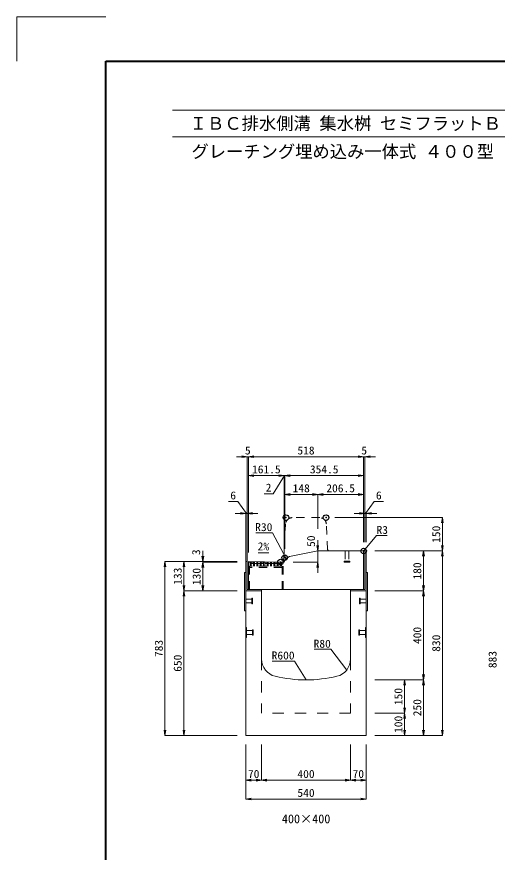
# Model space of a CAD drawing. Units: millimetres at full size. Extents: x -1809 to 57027, y -20349 to 17321.
# Drawn here: x 38018 to 40178, y 7368 to 11127 of the extents above; entities that cross this region are included whole.
import ezdxf
from ezdxf.enums import TextEntityAlignment as Align

# ---------------------------------------------------------------- set-up
doc = ezdxf.new("R2010")
doc.units = ezdxf.units.MM
doc.header["$LTSCALE"] = 50
doc.header["$PDMODE"] = 32
doc.header["$PDSIZE"] = 25
doc.linetypes.add('USER1', pattern=[2, 1, -1])
doc.linetypes.add('USER2', pattern=[1.35, 0.75, -0.6])
for name, color, linetype in [('0_2', 7, 'Continuous'), ('作業エリア', 11, 'Continuous'), ('文字', 7, 'Continuous')]:
    doc.layers.add(name, color=color, linetype=linetype)
for name, color, linetype, lineweight in [('Defpoints_3', 1, 'Continuous', 13), ('インサート', 3, 'USER2', 9), ('グレーチング', 7, 'USER2', 5), ('受枠', 3, 'Continuous', 5), ('図枠', 7, 'Continuous', 5), ('寸法線', 7, 'Continuous', 13), ('引出線', 4, 'Continuous', 13), ('本体', 2, 'Continuous', 13)]:
    doc.layers.add(name, color=color, linetype=linetype, lineweight=lineweight)
doc.styles.add('ＭＳ ゴシック', font='')
doc.styles.add('ＭＳ 明朝', font='')
doc.styles.get('ＭＳ ゴシック').set_extended_font_data('MS Gothic')
doc.styles.get('ＭＳ 明朝').set_extended_font_data('MS Mincho')

# ---------------------------------------------------------------- blocks, each defined once
blk = doc.blocks.new('open_arrow')
at = {"color": 0, "linetype": 'Continuous', "lineweight": -2}
blk.add_lwpolyline([(7.5, 1.25), (0, 0), (7.5, -1.25)], dxfattribs=at)

msp = doc.modelspace()

# ---------------------------------------------------------------- linework, layer by layer
at = {"layer": 'Defpoints_3'}
for p, q in [((38018.24, 11127.12), (38418.24, 11127.12)), ((38018.24, 10927.12), (38018.24, 11127.12))]:
    msp.add_line(p, q, dxfattribs=at)
at = {"layer": 'インサート'}
for p, q in [((39493.74, 8723.69), (39493.74, 8677.69)), ((39493.74, 8723.69), (39510.74, 8723.69)), ((39510.74, 8723.69), (39510.74, 8677.69)), ((39489.74, 8673.69), (39489.74, 8677.69)), ((39489.74, 8677.69), (39514.74, 8677.69)), ((39489.74, 8673.69), (39514.74, 8673.69)), ((39514.74, 8677.69), (39514.74, 8673.69)), ((39048.24, 8507.19), (39075.24, 8507.19)), ((39048.24, 8507.19), (39048.24, 8490.19)), ((39078.24, 8511.19), (39075.24, 8511.19)), ((39075.24, 8511.19), (39075.24, 8486.19)), ((39078.24, 8486.19), (39078.24, 8511.19)), ((39558.24, 8511.19), (39561.24, 8511.19)), ((39558.24, 8486.19), (39558.24, 8511.19)), ((39561.24, 8511.19), (39561.24, 8486.19)), ((39588.24, 8507.19), (39561.24, 8507.19)), ((39588.24, 8507.19), (39588.24, 8490.19)), ((39048.24, 8490.19), (39075.24, 8490.19)), ((39075.24, 8486.19), (39078.24, 8486.19)), ((39561.24, 8486.19), (39558.24, 8486.19)), ((39588.24, 8490.19), (39561.24, 8490.19)), ((39051.44, 8365.19), (39078.44, 8365.19)), ((39051.44, 8365.19), (39051.44, 8348.19)), ((39051.44, 8348.19), (39078.44, 8348.19)), ((39081.44, 8369.19), (39078.44, 8369.19)), ((39078.44, 8369.19), (39078.44, 8344.19)), ((39081.44, 8344.19), (39081.44, 8369.19)), ((39555.04, 8369.19), (39558.04, 8369.19)), ((39555.04, 8344.19), (39555.04, 8369.19)), ((39558.04, 8369.19), (39558.04, 8344.19)), ((39585.04, 8365.19), (39558.04, 8365.19)), ((39585.04, 8348.19), (39558.04, 8348.19)), ((39585.04, 8365.19), (39585.04, 8348.19)), ((39078.44, 8344.19), (39081.44, 8344.19)), ((39558.04, 8344.19), (39555.04, 8344.19))]:
    msp.add_line(p, q, dxfattribs=at)
at = {"layer": 'グレーチング'}
for p, q in [((39060.24, 8550.69), (39060.24, 8673.69)), ((39215.24, 8673.69), (39060.24, 8673.69)), ((39064.74, 8550.69), (39064.74, 8673.69)), ((39210.74, 8654.69), (39064.74, 8654.69)), ((39210.74, 8648.69), (39064.74, 8648.69)), ((39067.74, 8654.69), (39067.74, 8673.69)), ((39072.24, 8654.69), (39072.24, 8673.69)), ((39082.8, 8667.69), (39072.24, 8667.69)), ((39082.8, 8654.69), (39082.8, 8673.69)), ((39087.3, 8654.69), (39087.3, 8673.69)), ((39097.85, 8667.69), (39087.3, 8667.69)), ((39097.85, 8654.69), (39097.85, 8673.69)), ((39102.35, 8654.69), (39102.35, 8673.69)), ((39112.91, 8667.69), (39102.35, 8667.69)), ((39112.91, 8654.69), (39112.91, 8673.69)), ((39117.41, 8654.69), (39117.41, 8673.69)), ((39127.96, 8667.69), (39117.41, 8667.69)), ((39127.96, 8654.69), (39127.96, 8673.69)), ((39132.46, 8654.69), (39132.46, 8673.69)), ((39143.02, 8667.69), (39132.46, 8667.69)), ((39143.02, 8654.69), (39143.02, 8673.69)), ((39147.52, 8654.69), (39147.52, 8673.69)), ((39158.07, 8667.69), (39147.52, 8667.69)), ((39158.07, 8654.69), (39158.07, 8673.69)), ((39162.57, 8654.69), (39162.57, 8673.69)), ((39173.13, 8667.69), (39162.57, 8667.69)), ((39173.13, 8654.69), (39173.13, 8673.69)), ((39177.63, 8654.69), (39177.63, 8673.69)), ((39188.19, 8667.69), (39177.63, 8667.69)), ((39188.19, 8654.69), (39188.19, 8673.69)), ((39192.69, 8654.69), (39192.69, 8673.69)), ((39203.24, 8667.69), (39192.69, 8667.69)), ((39203.24, 8654.69), (39203.24, 8673.69)), ((39207.74, 8654.69), (39207.74, 8673.69)), ((39210.74, 8550.69), (39210.74, 8673.69)), ((39215.24, 8550.69), (39215.24, 8673.69))]:
    msp.add_line(p, q, dxfattribs=at)
at = {"layer": '作業エリア'}
for p in [(39228.24, 8873.69), (39408.24, 8873.69), (39577.24, 8723.69), (39203.24, 8673.69), (39222.74, 8693.69)]:
    msp.add_point(p, dxfattribs=at)
at = {"layer": '受枠'}
for p, q in [((39582.24, 8723.69), (39588.24, 8723.69)), ((39582.24, 8549.69), (39582.24, 8723.69)), ((39588.24, 8454.69), (39588.24, 8723.69)), ((39054.24, 8676.69), (39048.24, 8676.69)), ((39048.24, 8454.69), (39048.24, 8676.69)), ((39054.24, 8549.69), (39054.24, 8676.69)), ((39048.24, 8626.69), (39042.24, 8626.69)), ((39042.24, 8454.69), (39042.24, 8626.69)), ((39588.24, 8626.69), (39594.24, 8626.69)), ((39594.24, 8454.69), (39594.24, 8626.69)), ((39118.24, 8543.69), (39048.24, 8543.69)), ((39118.24, 8549.69), (39054.24, 8549.69)), ((39118.24, 8543.69), (39118.24, 8549.69)), ((39518.24, 8549.69), (39582.24, 8549.69)), ((39518.24, 8543.69), (39518.24, 8549.69)), ((39518.24, 8543.69), (39588.24, 8543.69)), ((39048.24, 8454.69), (39042.24, 8454.69)), ((39588.24, 8454.69), (39594.24, 8454.69))]:
    msp.add_line(p, q, dxfattribs=at)
at = {"layer": '図枠', "lineweight": 40}
for p, q in [((38418.24, 5387.12), (38418.24, 10927.12)), ((38418.24, 10927.12), (46218.24, 10927.12))]:
    msp.add_line(p, q, dxfattribs=at)
at = {"layer": '図枠', "lineweight": 13}
for p, q in [((38718.24, 10707.12), (45918.24, 10707.12)), ((38718.24, 10587.12), (45918.24, 10587.12))]:
    msp.add_line(p, q, dxfattribs=at)
at = {"layer": '寸法線'}
for p, q in [((39107.24, 9147.81), (39006.24, 9147.81)), ((39054.24, 8716.69), (39054.24, 9147.81)), ((39577.24, 9147.81), (39059.24, 9147.81)), ((39059.24, 8716.48), (39059.24, 9147.81)), ((39059.24, 8716.48), (39059.24, 9147.81)), ((39529.24, 9147.81), (39630.24, 9147.81)), ((39577.24, 8763.69), (39577.24, 9147.81)), ((39577.24, 8763.69), (39577.24, 9147.81)), ((39582.24, 8763.69), (39582.24, 9147.81)), ((39268.81, 9062.81), (39059.24, 9062.81)), ((39059.24, 8716.48), (39059.24, 9062.81)), ((39221.78, 9062.81), (39170.03, 8980.58)), ((39270.74, 9062.81), (39172.81, 9062.81)), ((39220.81, 8713.69), (39220.81, 9062.81)), ((39577.24, 9062.81), (39222.74, 9062.81)), ((39222.74, 8733.69), (39222.74, 9062.81)), ((39577.24, 8763.69), (39577.24, 9062.81)), ((39220.81, 8713.69), (39220.81, 9046.28)), ((39222.74, 8733.69), (39222.74, 9047.81)), ((39170.03, 8980.58), (39129.66, 8980.58)), ((39222.74, 8977.81), (39370.74, 8977.81)), ((39222.74, 8793.69), (39222.74, 8977.81)), ((39370.74, 8823.69), (39370.74, 8977.81)), ((39370.74, 8977.81), (39577.24, 8977.81)), ((39370.74, 8823.69), (39370.74, 8977.81)), ((39577.24, 8823.69), (39577.24, 8977.81)), ((39011.6, 8945.61), (38970.41, 8945.61)), ((39051.24, 8892.81), (39011.6, 8945.61)), ((39585.24, 8892.81), (39624.88, 8945.61)), ((39624.88, 8945.61), (39666.07, 8945.61)), ((39102.24, 8892.81), (39000.24, 8892.81)), ((39048.24, 8631.69), (39048.24, 8892.81)), ((39054.24, 8631.69), (39054.24, 8892.81)), ((39448.24, 8873.69), (39931.18, 8873.69)), ((39534.24, 8892.81), (39636.24, 8892.81)), ((39582.24, 8763.69), (39582.24, 8892.81)), ((39588.24, 8763.69), (39588.24, 8892.81)), ((39931.18, 8873.69), (39931.18, 8723.69)), ((39370.74, 8771.69), (39370.74, 8625.69)), ((38854.46, 8724.69), (38854.46, 8625.69)), ((39628.24, 8723.69), (39846.18, 8723.69)), ((39628.24, 8723.69), (39931.18, 8723.69)), ((39628.24, 8723.69), (39931.18, 8723.69)), ((39846.18, 8723.69), (39846.18, 8543.69)), ((39931.18, 7893.69), (39931.18, 8723.69)), ((38684.46, 8676.69), (38684.46, 7893.69)), ((39008.24, 8676.69), (38684.46, 8676.69)), ((38769.46, 8676.69), (38769.46, 8543.69)), ((39008.24, 8676.69), (38769.46, 8676.69)), ((39008.24, 8676.69), (38854.46, 8676.69)), ((39008.24, 8673.69), (38854.46, 8673.69)), ((38854.46, 8673.69), (38854.46, 8543.69)), ((39008.24, 8673.69), (38854.46, 8673.69)), ((39260.81, 8673.69), (39370.74, 8673.69)), ((39008.24, 8543.69), (38769.46, 8543.69)), ((38769.46, 8543.69), (38769.46, 7893.69)), ((39008.24, 8543.69), (38769.46, 8543.69)), ((39008.24, 8543.69), (38854.46, 8543.69)), ((39628.24, 8543.69), (39846.18, 8543.69)), ((39628.24, 8543.69), (39846.18, 8543.69)), ((39846.18, 8543.69), (39846.18, 8143.69)), ((39628.24, 8143.69), (39846.18, 8143.69)), ((39628.24, 8143.69), (39761.18, 8143.69)), ((39628.24, 8143.69), (39846.18, 8143.69)), ((39761.18, 8143.69), (39761.18, 7993.69)), ((39846.18, 7893.69), (39846.18, 8143.69)), ((39628.24, 7993.69), (39761.18, 7993.69)), ((39628.24, 7993.69), (39761.18, 7993.69)), ((39761.18, 7993.69), (39761.18, 7893.69)), ((39008.24, 7893.69), (38684.46, 7893.69)), ((39008.24, 7893.69), (38769.46, 7893.69)), ((39628.24, 7893.69), (39761.18, 7893.69)), ((39628.24, 7893.69), (39846.18, 7893.69)), ((39628.24, 7893.69), (39931.18, 7893.69)), ((39048.24, 7853.69), (39048.24, 7692.54)), ((39048.24, 7853.69), (39048.24, 7607.54)), ((39118.24, 7853.69), (39118.24, 7692.54)), ((39118.24, 7853.69), (39118.24, 7692.54)), ((39518.24, 7853.69), (39518.24, 7692.54)), ((39518.24, 7853.69), (39518.24, 7692.54)), ((39588.24, 7853.69), (39588.24, 7692.54)), ((39588.24, 7853.69), (39588.24, 7607.54)), ((39118.24, 7692.54), (39048.24, 7692.54)), ((39518.24, 7692.54), (39118.24, 7692.54)), ((39588.24, 7692.54), (39518.24, 7692.54)), ((39588.24, 7607.54), (39048.24, 7607.54))]:
    msp.add_line(p, q, dxfattribs=at)
at = {"layer": '引出線'}
for points in [[(39228.84, 8689.55), (39167.12, 8805.85), (39092.45, 8805.85)], [(39576.36, 8722.81), (39635.09, 8793.18), (39682.81, 8793.18)], [(39151.91, 8714.86), (39103.17, 8715.84), (39151.91, 8714.86)], [(39501, 8188.11), (39429.74, 8281.22), (39355.07, 8281.22)], [(39318.24, 8143.69), (39266.88, 8228.44), (39165.87, 8228.44)]]:
    msp.add_lwpolyline(points, dxfattribs=at)
at = {"layer": '本体', "linetype": 'USER2', "lineweight": 9}
for p, q in [((39379.7, 8873.69), (39256.78, 8873.69)), ((39218.57, 8680.34), (39226.82, 8845.19)), ((39415.41, 8730.34), (39409.67, 8845.19))]:
    msp.add_line(p, q, dxfattribs=at)
at = {"layer": '本体'}
for p, q in [((39370.74, 8723.69), (39244.43, 8698.09)), ((39574.24, 8723.69), (39370.74, 8723.69)), ((39577.24, 8550.69), (39577.24, 8720.69)), ((39059.24, 8550.69), (39059.24, 8676.48)), ((39059.24, 8676.48), (39203.24, 8673.69)), ((39203.24, 8673.69), (39220.81, 8673.69)), ((39048.24, 7893.69), (39048.24, 8543.69)), ((39048.24, 8543.69), (39118.24, 8543.69)), ((39577.24, 8550.69), (39059.24, 8550.69)), ((39118.24, 8237.73), (39118.24, 8543.69)), ((39518.24, 8543.69), (39518.24, 8237.73)), ((39518.24, 8543.69), (39588.24, 8543.69)), ((39588.24, 8543.69), (39588.24, 7893.69)), ((39588.24, 7893.69), (39048.24, 7893.69))]:
    msp.add_line(p, q, dxfattribs=at)
at = {"layer": '本体', "lineweight": 9}
for p, q in [((39048.24, 8381.19), (39051.44, 8379.19)), ((39051.44, 8379.19), (39051.44, 8334.19)), ((39588.24, 8381.19), (39585.04, 8379.19)), ((39585.04, 8379.19), (39585.04, 8334.19)), ((39051.44, 8334.19), (39048.24, 8332.19)), ((39585.04, 8334.19), (39588.24, 8332.19))]:
    msp.add_line(p, q, dxfattribs=at)
at = {"layer": '本体', "linetype": 'USER1', "lineweight": 15}
for p, q in [((39118.24, 8237.73), (39118.24, 7993.69)), ((39518.24, 8237.73), (39518.24, 7993.69)), ((39518.24, 7993.69), (39118.24, 7993.69))]:
    msp.add_line(p, q, dxfattribs=at)
at = {"layer": '本体', "linetype": 'USER2', "lineweight": 9}
for centre, radius, start, end in [((39256.78, 8843.69), 30, 90, 177.13759), ((39379.7, 8843.69), 30, 2.86241, 90), ((39422.4, 8730.69), 7, 182.86241, 270), ((39211.58, 8680.69), 7, 270, 357.13759)]:
    msp.add_arc(centre, radius, start, end, dxfattribs=at)
at = {"layer": '本体'}
for centre, radius, start, end in [((39574.24, 8720.69), 3, 0, 90), ((39250.39, 8668.69), 30, 101.45875, 170.39512), ((39198.24, 8237.73), 80, 180, 256.65764), ((39438.24, 8237.73), 80, 283.34236, 0), ((39318.24, 8743.69), 600, 256.65764, 283.34236)]:
    msp.add_arc(centre, radius, start, end, dxfattribs=at)

# ---------------------------------------------------------------- block references
at = {"layer": '寸法線', "xscale": 3.2, "yscale": 3.2}
for p, rotation in [((39054.24, 9147.81), 180), ((39577.24, 9147.81), 180), ((39577.24, 9147.81), 180), ((39220.81, 9062.81), 180), ((39577.24, 9062.81), 180), ((39370.74, 8977.81), 180), ((39577.24, 8977.81), 180), ((39048.24, 8892.81), 180), ((39582.24, 8892.81), 180), ((39931.18, 8873.69), 270), ((39370.74, 8723.69), 90), ((39846.18, 8723.69), 270), ((39931.18, 8723.69), 90), ((39931.18, 8723.69), 270), ((38854.46, 8676.69), 90), ((38684.46, 8676.69), 270), ((38769.46, 8676.69), 270), ((38854.46, 8673.69), 270), ((38854.46, 8673.69), 270), ((39370.74, 8673.69), 270), ((38769.46, 8543.69), 90), ((38769.46, 8543.69), 270), ((38854.46, 8543.69), 90), ((39846.18, 8543.69), 90), ((39846.18, 8543.69), 270), ((39846.18, 8143.69), 90), ((39761.18, 8143.69), 270), ((39846.18, 8143.69), 270), ((39761.18, 7993.69), 90), ((39761.18, 7993.69), 270), ((38684.46, 7893.69), 90), ((38769.46, 7893.69), 90), ((39761.18, 7893.69), 90), ((39846.18, 7893.69), 90), ((39931.18, 7893.69), 90), ((39118.24, 7692.54), 180), ((39518.24, 7692.54), 180), ((39588.24, 7692.54), 180), ((39588.24, 7607.54), 180)]:
    msp.add_blockref('open_arrow', p, dxfattribs=dict(at, rotation=rotation))
for p in [(39059.24, 9147.81), (39059.24, 9147.81), (39582.24, 9147.81), (39059.24, 9062.81), (39220.81, 9062.81), (39222.74, 9062.81), (39222.74, 9062.81), (39222.74, 8977.81), (39370.74, 8977.81), (39054.24, 8892.81), (39588.24, 8892.81), (39048.24, 7692.54), (39118.24, 7692.54), (39518.24, 7692.54), (39048.24, 7607.54)]:
    msp.add_blockref('open_arrow', p, dxfattribs=at)
at = {"layer": '引出線'}
for p, xscale, yscale, rotation in [((39576.36, 8722.81), 0.16, 0.16, 50.2), ((39151.91, 8714.86), 0.16, 0.16, 178.9), ((39228.84, 8689.55), 0.16, 0.16, 118), ((39501, 8188.11), 0.133, 0.133, 127.4), ((39318.24, 8143.69), 0.133, 0.133, 121.2)]:
    msp.add_blockref('open_arrow', p, dxfattribs=dict(at, xscale=xscale, yscale=yscale, rotation=rotation))

# ---------------------------------------------------------------- texts
at = {"layer": '0_2', "style": 'ＭＳ ゴシック'}
msp.add_text('グレーチング埋め込み一体式 ４００型', height=56.96, dxfattribs=at).set_placement((39483.24, 10520.74), align=Align.MIDDLE_CENTER)
at = {"layer": '図枠', "style": 'ＭＳ ゴシック'}
msp.add_text('\u3000ＩＢＣ排水側溝 集水桝 セミフラットＢ 斜左 H=50（Ⅰ型・Ⅲ型兼用）布設標準構造図', height=56.96, dxfattribs=at).set_placement((38718.24, 10647.12), align=Align.MIDDLE_LEFT)
at = {"layer": '寸法線', "style": 'ＭＳ 明朝', "width": 1.05}
for s, p in [('5', (39056.74, 9175.81)), ('518', (39318.24, 9175.81)), ('5', (39579.74, 9175.81)), ('161.5', (39140.03, 9090.81)), ('354.5', (39399.99, 9090.81)), ('2', (39149.84, 9008.58)), ('148', (39296.74, 9005.81)), ('206.5', (39473.99, 9005.81)), ('6', (38991.01, 8973.61)), ('6', (39645.47, 8973.61)), ('70', (39083.24, 7720.54)), ('400', (39318.24, 7720.54)), ('70', (39553.24, 7720.54)), ('540', (39318.24, 7635.54))]:
    msp.add_text(s, height=36.03, dxfattribs=at).set_placement(p, align=Align.MIDDLE_CENTER)
for s, p in [('150', (39903.18, 8798.69)), ('50', (39340.74, 8767.75)), ('3', (38824.46, 8718.02)), ('180', (39818.18, 8633.69)), ('133', (38741.46, 8610.19)), ('130', (38826.46, 8608.69)), ('400', (39818.18, 8343.69)), ('783', (38656.46, 8285.19)), ('830', (39903.18, 8308.69)), ('883', (40156.46, 8235.19)), ('650', (38741.46, 8218.69)), ('150', (39733.18, 8068.69)), ('250', (39818.18, 8018.69)), ('100', (39733.18, 7943.69))]:
    msp.add_text(s, height=36.03, rotation=90, dxfattribs=at).set_placement(p, align=Align.MIDDLE_CENTER)
at = {"layer": '引出線', "style": 'ＭＳ 明朝', "width": 1.05}
for s, p in [('R30', (39167.12, 8849.05)), ('R80', (39429.74, 8324.42)), ('R600', (39266.88, 8271.64))]:
    msp.add_text(s, height=36.03, dxfattribs=at).set_placement(p, align=Align.TOP_RIGHT)
msp.add_text('R3', height=36.03, dxfattribs=at).set_placement((39635.09, 8836.38), align=Align.TOP_LEFT)
msp.add_text('2%', height=36.03, rotation=358.854, dxfattribs=at).set_placement((39152.85, 8761.76), align=Align.TOP_RIGHT)
at = {"layer": '文字', "style": 'ＭＳ 明朝'}
msp.add_text('400×400', height=40.03, dxfattribs=at).set_placement((39318.72, 7518.72), align=Align.MIDDLE_CENTER)

doc.saveas('drawing.dxf')
